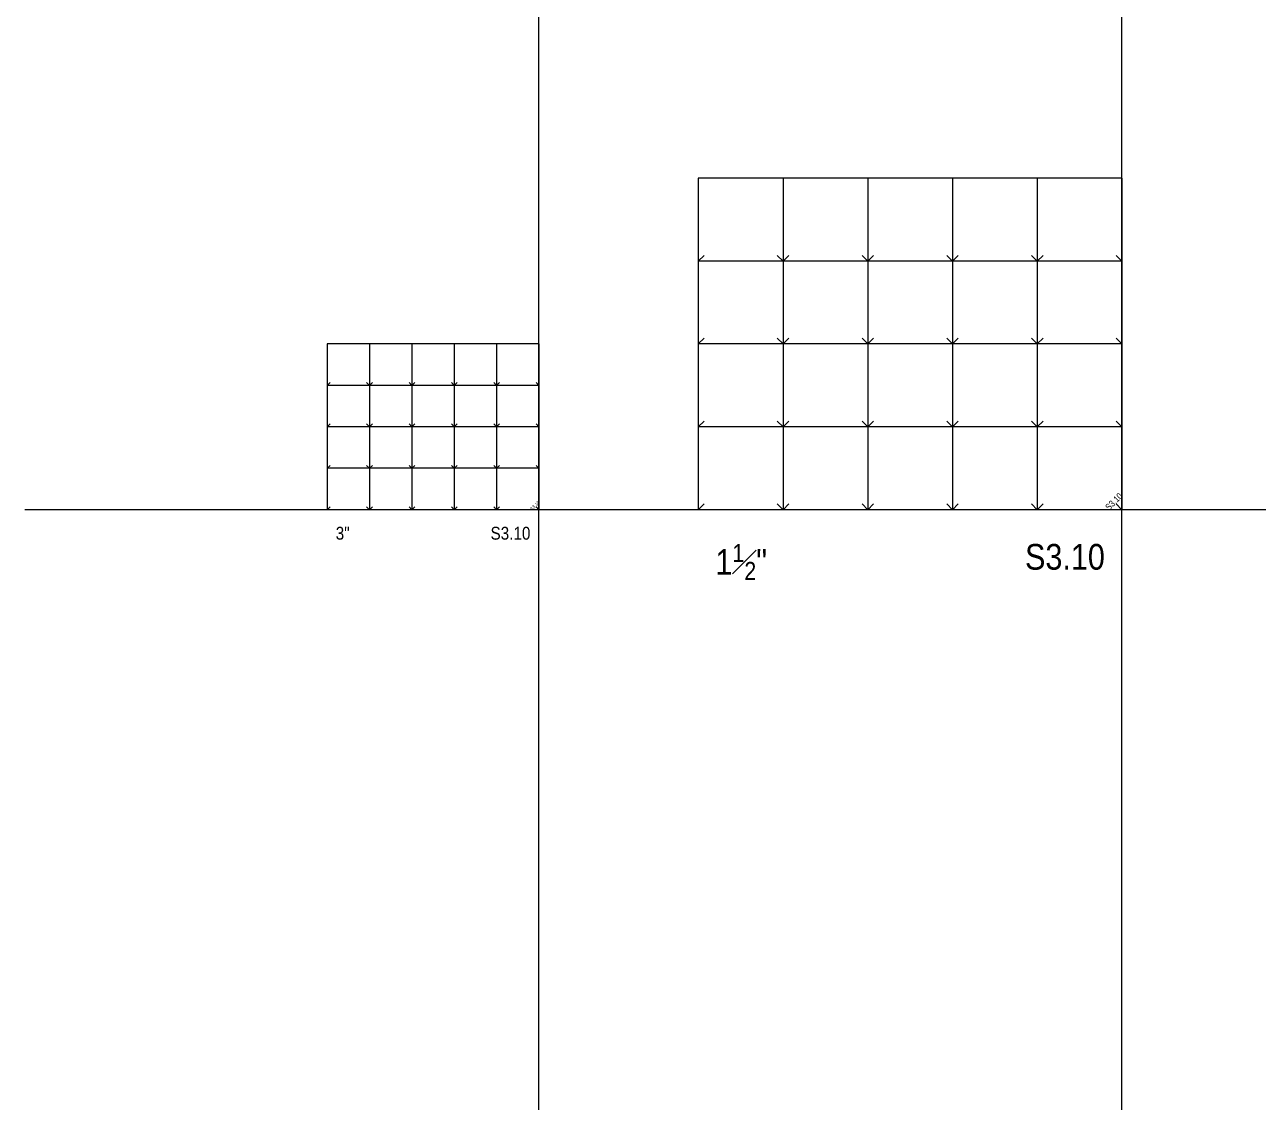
# Model space of a CAD drawing. Header units: inches. Extents: x -2661 to 42767, y -1222 to 9099.
# Drawn here: x 26515 to 27379, y 2149 to 2904 of the extents above; entities that cross this region are included whole.
import ezdxf

# ---------------------------------------------------------------- set-up
doc = ezdxf.new("R2010")
doc.units = ezdxf.units.IN
doc.header["$LTSCALE"] = 12
doc.header["$MEASUREMENT"] = 0
doc.linetypes.add('HIDDEN2', pattern=[0.1875, 0.125, -0.0625])
doc.layers.get('0').update_dxf_attribs({"linetype": 'CONTINUOUS'})
doc.layers.add('S-ANNO-GRID-NONPLOT', color=251, linetype='CONTINUOUS', plot=False)
doc.styles.add('Arial', font='arial.ttf', dxfattribs={"width": 0.85})

# ---------------------------------------------------------------- blocks, each defined once
blk = doc.blocks.new('Se_GRID 30x42')
for p, q in [((7.41, 29), (0, 29)), ((0, 29), (0, 21.75)), ((14.83, 29), (7.41, 29)), ((7.41, 29), (7.41, 21.75)), ((22.24, 29), (14.83, 29)), ((14.83, 29), (14.83, 21.75)), ((29.66, 29), (22.24, 29)), ((22.24, 29), (22.24, 21.75)), ((37.07, 29), (29.66, 29)), ((29.66, 29), (29.66, 21.75)), ((37.07, 29), (37.07, 21.75)), ((0, 21.75), (0.5, 22.25)), ((7.41, 21.75), (0, 21.75)), ((0, 21.75), (0, 14.5)), ((7.41, 21.75), (7.91, 22.25)), ((14.83, 21.75), (7.41, 21.75)), ((7.41, 21.75), (7.41, 14.5)), ((14.83, 21.75), (15.33, 22.25)), ((22.24, 21.75), (14.83, 21.75)), ((14.83, 21.75), (14.83, 14.5)), ((22.24, 21.75), (22.74, 22.25)), ((29.66, 21.75), (22.24, 21.75)), ((22.24, 21.75), (22.24, 14.5)), ((29.66, 21.75), (30.16, 22.25)), ((37.07, 21.75), (29.66, 21.75)), ((29.66, 21.75), (29.66, 14.5)), ((37.07, 21.75), (37.07, 14.5)), ((0, 14.5), (0.5, 15)), ((7.41, 14.5), (0, 14.5)), ((0, 14.5), (0, 7.25)), ((7.41, 14.5), (7.91, 15)), ((14.83, 14.5), (7.41, 14.5)), ((7.41, 14.5), (7.41, 7.25)), ((14.83, 14.5), (15.33, 15)), ((22.24, 14.5), (14.83, 14.5)), ((14.83, 14.5), (14.83, 7.25)), ((22.24, 14.5), (22.74, 15)), ((29.66, 14.5), (22.24, 14.5)), ((22.24, 14.5), (22.24, 7.25)), ((29.66, 14.5), (30.16, 15)), ((37.07, 14.5), (29.66, 14.5)), ((29.66, 14.5), (29.66, 7.25)), ((37.07, 14.5), (37.07, 7.25)), ((0, 7.25), (0.5, 7.75)), ((7.41, 7.25), (7.91, 7.75)), ((14.83, 7.25), (15.33, 7.75)), ((22.24, 7.25), (22.74, 7.75)), ((29.66, 7.25), (30.16, 7.75)), ((7.41, 7.25), (0, 7.25)), ((0, 7.25), (0, 0)), ((14.83, 7.25), (7.41, 7.25)), ((7.41, 7.25), (7.41, 0)), ((22.24, 7.25), (14.83, 7.25)), ((14.83, 7.25), (14.83, 0)), ((29.66, 7.25), (22.24, 7.25)), ((22.24, 7.25), (22.24, 0)), ((37.07, 7.25), (29.66, 7.25)), ((29.66, 7.25), (29.66, 0)), ((37.07, 7.25), (37.07, 0)), ((0, 0), (0.5, 0.5)), ((7.41, 0), (0, 0)), ((7.41, 0), (7.91, 0.5)), ((14.83, 0), (7.41, 0)), ((14.83, 0), (15.33, 0.5)), ((22.24, 0), (14.83, 0)), ((22.24, 0), (22.74, 0.5)), ((29.66, 0), (22.24, 0)), ((29.66, 0), (30.16, 0.5)), ((37.07, 0), (29.66, 0))]:
    blk.add_line(p, q)
at = {"linetype": 'HIDDEN2'}
for p, q in [((7.41, 21.75), (6.91, 22.25)), ((14.83, 21.75), (14.33, 22.25)), ((22.24, 21.75), (21.74, 22.25)), ((29.66, 21.75), (29.16, 22.25)), ((37.07, 21.75), (36.57, 22.25)), ((7.41, 14.5), (6.91, 15)), ((14.83, 14.5), (14.33, 15)), ((22.24, 14.5), (21.74, 15)), ((29.66, 14.5), (29.16, 15)), ((37.07, 14.5), (36.57, 15)), ((7.41, 7.25), (6.91, 7.75)), ((14.83, 7.25), (14.33, 7.75)), ((22.24, 7.25), (21.74, 7.75)), ((29.66, 7.25), (29.16, 7.75)), ((37.07, 7.25), (36.57, 7.75)), ((7.41, 0), (6.91, 0.5)), ((14.83, 0), (14.33, 0.5)), ((22.24, 0), (21.74, 0.5)), ((29.66, 0), (29.16, 0.5)), ((37.07, 0), (36.57, 0.5))]:
    blk.add_line(p, q, dxfattribs=at)

msp = doc.modelspace()

# ---------------------------------------------------------------- linework, layer by layer
at = {"layer": 'S-ANNO-GRID-NONPLOT'}
for p, q in [((27283.16236, 1772.36325), (27283.16236, 6105.58234)), ((26875.07826, 1772.36325), (26875.07826, 5939.82981)), ((29573.28746, 2564.36325), (26515.07826, 2564.36325))]:
    msp.add_line(p, q, dxfattribs=at)

# ---------------------------------------------------------------- block references
for p, xscale, yscale, zscale in [((26986.60476, 2564.36325), 8, 8, 8), ((26726.79946, 2564.36325), 4, 4, 4)]:
    msp.add_blockref('Se_GRID 30x42', p, dxfattribs=dict(at, xscale=xscale, yscale=yscale, zscale=zscale))

# ---------------------------------------------------------------- texts
at = {"layer": 'S-ANNO-GRID-NONPLOT', "attachment_point": 5, "rotation": 45, "style": 'Arial'}
for insert, char_height, width in [((27277.50551, 2570.02011), 4.5, 14.7743969), ((26872.24984, 2567.19168), 2.25, 7.3871985)]:
    msp.add_mtext('S3.10', dxfattribs=dict(at, insert=insert, char_height=char_height, width=width))
at = {"layer": 'S-ANNO-GRID-NONPLOT', "color": 191, "style": 'Arial'}
for s, insert, char_height, width, attachment_point in [('3"', (26732.79946, 2552.36325), 9, 29.5487939, 1), ('S3.10', (26869.07826, 2552.36325), 9, 29.5487939, 3), ('\\A1;1{\\H0.7x;\\S1#2;}"', (26998.60476, 2540.36325), 18, 59.0975878, 1), ('S3.10', (27271.16236, 2540.36325), 18, 59.0975878, 3)]:
    msp.add_mtext(s, dxfattribs=dict(at, insert=insert, char_height=char_height, width=width, attachment_point=attachment_point))

doc.saveas('drawing.dxf')
